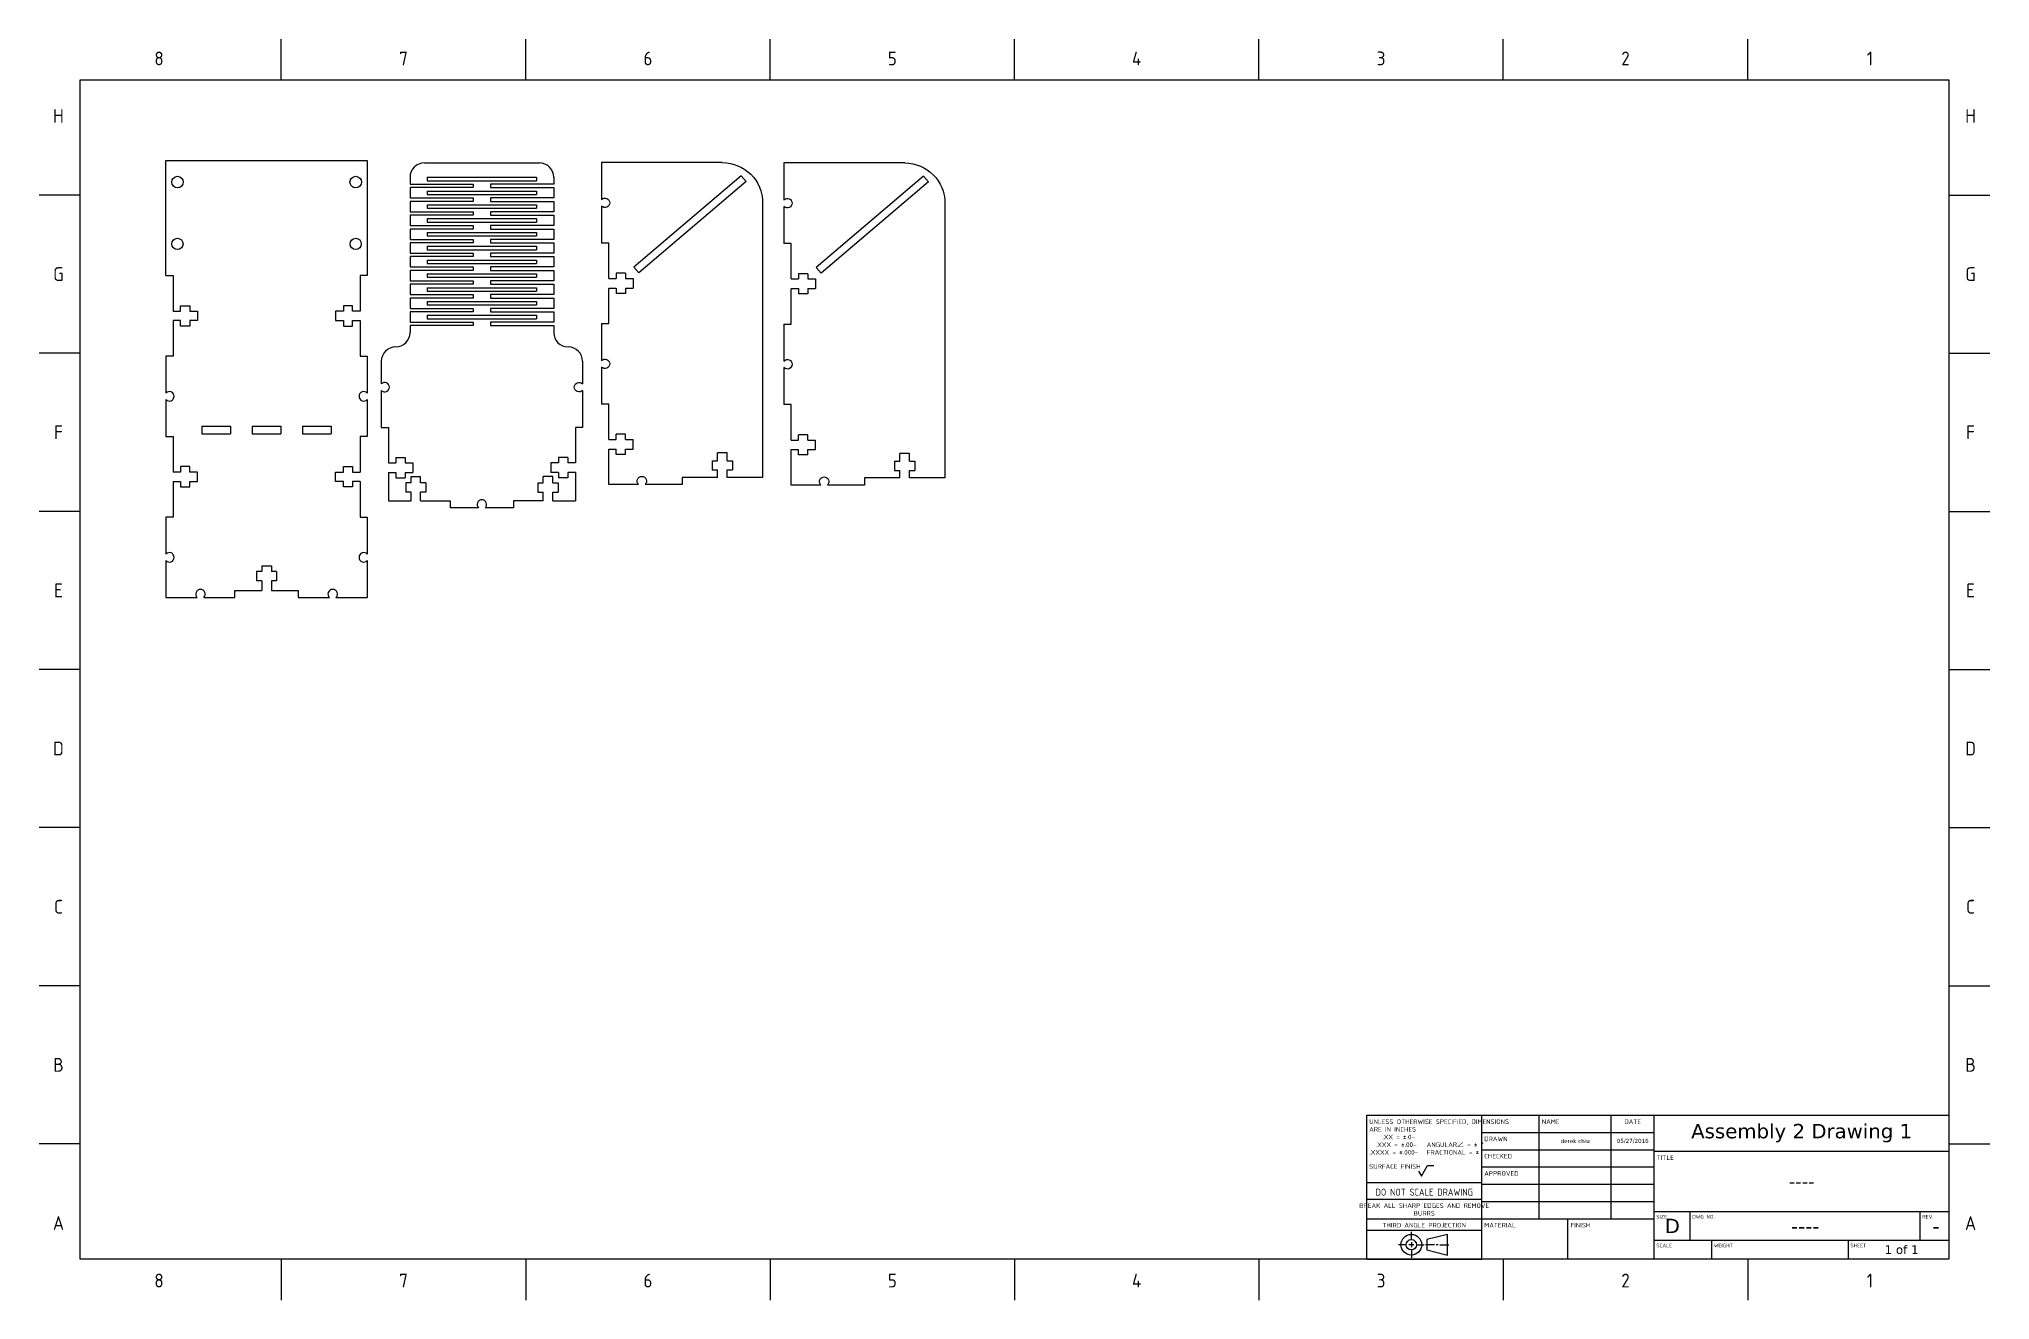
# Model space of a CAD drawing. Extents: x 0 to 33.9, y 0 to 22.
import ezdxf

# ---------------------------------------------------------------- set-up
doc = ezdxf.new("R2010")
doc.units = 0
doc.header["$LTSCALE"] = 0.5
doc.header["$MEASUREMENT"] = 0
for name, color, linetype in [('BORDER_FRAME', 7, 'CONTINUOUS'), ('BORDER_ZONES', 7, 'CONTINUOUS'), ('TITLE_BLOCK', 7, 'CONTINUOUS'), ('VISIBLE', 7, 'CONTINUOUS')]:
    doc.layers.add(name, color=color, linetype=linetype)
doc.styles.add('ONSHAPE-STANDARD', font='ISOCP.SHX')
doc.styles.add('ONSHAPE-STANDARD-FIELDS', font='DejaVuSansMono.ttf')

msp = doc.modelspace()

# ---------------------------------------------------------------- linework, layer by layer
at = {"layer": 'BORDER_FRAME', "color": 7}
for p, q in [((0.713, 0.75), (0.713, 21.25)), ((0.713, 21.25), (33.212, 21.25)), ((33.212, 21.25), (33.212, 0.75)), ((33.212, 0.75), (0.713, 0.75))]:
    msp.add_line(p, q, dxfattribs=at)
at = {"layer": 'BORDER_ZONES', "color": 7}
for p, q in [((4.213, 21.25), (4.213, 21.962)), ((8.463, 21.25), (8.463, 21.962)), ((12.713, 21.25), (12.713, 21.962)), ((16.962, 21.25), (16.962, 21.962)), ((21.212, 21.25), (21.212, 21.962)), ((25.462, 21.25), (25.462, 21.962)), ((29.712, 21.25), (29.712, 21.962)), ((0.713, 19.25), (0, 19.25)), ((33.212, 19.25), (33.925, 19.25)), ((0.713, 16.5), (0, 16.5)), ((33.212, 16.5), (33.925, 16.5)), ((0.713, 13.75), (0, 13.75)), ((33.212, 13.75), (33.925, 13.75)), ((0.713, 11), (0, 11)), ((33.212, 11), (33.925, 11)), ((0.713, 8.25), (0, 8.25)), ((33.212, 8.25), (33.925, 8.25)), ((0.713, 5.5), (0, 5.5)), ((33.212, 5.5), (33.925, 5.5)), ((0.713, 2.75), (0, 2.75)), ((33.212, 2.75), (33.925, 2.75)), ((4.213, 0.75), (4.213, 0.037)), ((8.463, 0.75), (8.463, 0.037)), ((12.713, 0.75), (12.713, 0.037)), ((16.962, 0.75), (16.962, 0.037)), ((21.212, 0.75), (21.212, 0.037)), ((25.462, 0.75), (25.462, 0.037)), ((29.712, 0.75), (29.712, 0.037))]:
    msp.add_line(p, q, dxfattribs=at)
at = {"layer": 'TITLE_BLOCK', "color": 7}
for p, q in [((23.087, 0.75), (23.087, 3.25)), ((23.087, 3.25), (25.087, 3.25)), ((25.087, 0.75), (25.087, 3.25)), ((25.087, 3.25), (28.087, 3.25)), ((26.087, 1.45), (26.087, 3.25)), ((27.337, 1.45), (27.337, 3.25)), ((28.087, 0.75), (28.087, 3.25)), ((28.087, 3.25), (33.212, 3.25)), ((25.087, 2.95), (28.087, 2.95)), ((24.038, 2.193), (24.142, 2.375)), ((24.142, 2.375), (24.253, 2.375)), ((25.087, 2.65), (28.087, 2.65)), ((28.087, 2.625), (33.212, 2.625)), ((23.087, 2.08), (25.087, 2.08)), ((23.988, 2.28), (24.038, 2.193)), ((25.087, 2.35), (28.087, 2.35)), ((25.087, 2.05), (28.087, 2.05)), ((23.087, 1.79), (25.087, 1.79)), ((25.087, 1.75), (28.087, 1.75)), ((23.087, 1.45), (25.087, 1.45)), ((25.087, 1.45), (28.087, 1.45)), ((26.587, 0.75), (26.587, 1.45)), ((28.087, 1.575), (33.212, 1.575)), ((28.712, 1.075), (28.712, 1.575)), ((32.712, 1.075), (32.712, 1.575)), ((23.087, 1.25), (25.087, 1.25)), ((23.863, 1.088), (23.863, 1.223)), ((23.863, 1.043), (23.863, 0.953)), ((24.492, 1.178), (24.133, 1.088)), ((24.133, 1.088), (24.133, 0.908)), ((24.492, 0.818), (24.492, 1.178)), ((28.087, 1.075), (33.212, 1.075)), ((29.087, 0.75), (29.087, 1.075)), ((31.462, 0.75), (31.462, 1.075)), ((23.087, 0.75), (25.087, 0.75)), ((23.773, 0.998), (23.637, 0.998)), ((23.907, 0.998), (23.817, 0.998)), ((23.863, 0.908), (23.863, 0.773)), ((23.953, 0.998), (24.087, 0.998)), ((24.267, 0.998), (24.11, 0.998)), ((24.133, 0.908), (24.492, 0.818)), ((24.331, 0.998), (24.294, 0.998)), ((24.358, 0.998), (24.515, 0.998))]:
    msp.add_line(p, q, dxfattribs=at)
for radius in [0.18, 0.09]:
    msp.add_circle((23.863, 0.998), radius, dxfattribs=at)
at = {"layer": 'VISIBLE'}
for p, q in [((2.207, 17.85), (2.207, 19.85)), ((2.207, 19.85), (5.707, 19.85)), ((5.707, 19.85), (5.707, 17.85)), ((6.701, 19.809), (8.701, 19.809)), ((9.782, 19.815), (9.782, 19.172)), ((11.882, 19.815), (9.782, 19.815)), ((12.953, 19.807), (12.953, 19.164)), ((15.053, 19.807), (12.953, 19.807)), ((6.451, 19.559), (6.451, 19.439)), ((6.451, 19.439), (7.551, 19.439)), ((6.451, 19.379), (6.451, 19.199)), ((7.551, 19.379), (6.451, 19.379)), ((6.751, 19.559), (8.651, 19.559)), ((6.751, 19.559), (6.751, 19.499)), ((6.751, 19.499), (8.651, 19.499)), ((7.551, 19.439), (7.551, 19.379)), ((8.951, 19.439), (7.851, 19.439)), ((7.851, 19.439), (7.851, 19.379)), ((7.851, 19.379), (8.951, 19.379)), ((8.651, 19.559), (8.651, 19.499)), ((8.951, 19.559), (8.951, 19.439)), ((8.951, 19.379), (8.951, 19.199)), ((12.211, 19.585), (10.344, 17.997)), ((12.295, 19.486), (10.428, 17.898)), ((12.295, 19.486), (12.211, 19.585)), ((15.382, 19.577), (13.515, 17.989)), ((15.466, 19.478), (13.599, 17.89)), ((15.466, 19.478), (15.382, 19.577)), ((6.451, 19.199), (7.551, 19.199)), ((6.451, 19.139), (6.451, 18.959)), ((7.551, 19.139), (6.451, 19.139)), ((6.751, 19.319), (8.651, 19.319)), ((6.751, 19.319), (6.751, 19.259)), ((6.751, 19.259), (8.651, 19.259)), ((6.751, 19.079), (8.651, 19.079)), ((6.751, 19.079), (6.751, 19.019)), ((6.751, 19.019), (8.651, 19.019)), ((7.551, 19.199), (7.551, 19.139)), ((8.951, 19.199), (7.851, 19.199)), ((7.851, 19.199), (7.851, 19.139)), ((7.851, 19.139), (8.951, 19.139)), ((8.651, 19.319), (8.651, 19.259)), ((8.651, 19.079), (8.651, 19.019)), ((8.951, 19.139), (8.951, 18.959)), ((9.782, 19.059), (9.782, 18.415)), ((12.582, 19.115), (12.582, 14.34)), ((12.953, 19.05), (12.953, 18.407)), ((15.753, 19.107), (15.753, 14.332)), ((6.451, 18.959), (7.551, 18.959)), ((6.451, 18.899), (6.451, 18.719)), ((7.551, 18.899), (6.451, 18.899)), ((6.451, 18.719), (7.551, 18.719)), ((6.451, 18.659), (6.451, 18.479)), ((7.551, 18.659), (6.451, 18.659)), ((6.751, 18.839), (8.651, 18.839)), ((6.751, 18.839), (6.751, 18.779)), ((6.751, 18.779), (8.651, 18.779)), ((7.551, 18.959), (7.551, 18.899)), ((7.551, 18.719), (7.551, 18.659)), ((8.951, 18.959), (7.851, 18.959)), ((7.851, 18.959), (7.851, 18.899)), ((7.851, 18.899), (8.951, 18.899)), ((8.951, 18.719), (7.851, 18.719)), ((7.851, 18.719), (7.851, 18.659)), ((7.851, 18.659), (8.951, 18.659)), ((8.651, 18.839), (8.651, 18.779)), ((8.951, 18.899), (8.951, 18.719)), ((8.951, 18.659), (8.951, 18.479)), ((6.451, 18.479), (7.551, 18.479)), ((6.451, 18.419), (6.451, 18.239)), ((7.551, 18.419), (6.451, 18.419)), ((6.751, 18.599), (8.651, 18.599)), ((6.751, 18.599), (6.751, 18.539)), ((6.751, 18.539), (8.651, 18.539)), ((6.751, 18.359), (8.651, 18.359)), ((6.751, 18.359), (6.751, 18.299)), ((7.551, 18.479), (7.551, 18.419)), ((8.951, 18.479), (7.851, 18.479)), ((7.851, 18.479), (7.851, 18.419)), ((7.851, 18.419), (8.951, 18.419)), ((8.651, 18.599), (8.651, 18.539)), ((8.651, 18.359), (8.651, 18.299)), ((8.951, 18.419), (8.951, 18.239)), ((9.907, 18.415), (9.782, 18.415)), ((9.907, 17.798), (9.907, 18.415)), ((13.078, 18.407), (12.953, 18.407)), ((13.078, 17.79), (13.078, 18.407)), ((6.451, 18.239), (7.551, 18.239)), ((6.451, 18.179), (6.451, 17.999)), ((7.551, 18.179), (6.451, 18.179)), ((6.451, 17.999), (7.551, 17.999)), ((6.751, 18.299), (8.651, 18.299)), ((6.751, 18.119), (8.651, 18.119)), ((6.751, 18.119), (6.751, 18.059)), ((6.751, 18.059), (8.651, 18.059)), ((7.551, 18.239), (7.551, 18.179)), ((7.551, 17.999), (7.551, 17.939)), ((8.951, 18.239), (7.851, 18.239)), ((7.851, 18.239), (7.851, 18.179)), ((7.851, 18.179), (8.951, 18.179)), ((8.951, 17.999), (7.851, 17.999)), ((7.851, 17.999), (7.851, 17.939)), ((8.651, 18.119), (8.651, 18.059)), ((8.951, 18.179), (8.951, 17.999)), ((10.428, 17.898), (10.344, 17.997)), ((13.599, 17.89), (13.515, 17.989)), ((2.207, 17.85), (2.332, 17.85)), ((2.332, 17.85), (2.332, 17.232)), ((5.707, 17.85), (5.582, 17.85)), ((5.582, 17.85), (5.582, 17.232)), ((6.451, 17.939), (6.451, 17.759)), ((7.551, 17.939), (6.451, 17.939)), ((6.451, 17.759), (7.551, 17.759)), ((6.451, 17.699), (6.451, 17.519)), ((7.551, 17.699), (6.451, 17.699)), ((6.751, 17.879), (8.651, 17.879)), ((6.751, 17.879), (6.751, 17.819)), ((6.751, 17.819), (8.651, 17.819)), ((7.551, 17.759), (7.551, 17.699)), ((7.851, 17.939), (8.951, 17.939)), ((8.951, 17.759), (7.851, 17.759)), ((7.851, 17.759), (7.851, 17.699)), ((7.851, 17.699), (8.951, 17.699)), ((8.651, 17.879), (8.651, 17.819)), ((8.951, 17.939), (8.951, 17.759)), ((8.951, 17.699), (8.951, 17.519)), ((9.907, 17.798), (10.037, 17.798)), ((10.197, 17.89), (10.037, 17.89)), ((10.037, 17.89), (10.037, 17.798)), ((10.197, 17.89), (10.197, 17.798)), ((10.197, 17.798), (10.332, 17.798)), ((10.332, 17.798), (10.332, 17.633)), ((13.078, 17.79), (13.208, 17.79)), ((13.368, 17.882), (13.208, 17.882)), ((13.208, 17.882), (13.208, 17.79)), ((13.368, 17.882), (13.368, 17.79)), ((13.368, 17.79), (13.503, 17.79)), ((13.503, 17.79), (13.503, 17.625)), ((2.462, 17.322), (2.622, 17.322)), ((2.462, 17.232), (2.462, 17.322)), ((2.622, 17.322), (2.622, 17.232)), ((5.452, 17.322), (5.292, 17.322)), ((5.292, 17.322), (5.292, 17.232)), ((5.452, 17.232), (5.452, 17.322)), ((6.451, 17.519), (7.551, 17.519)), ((6.451, 17.459), (6.451, 17.279)), ((7.551, 17.459), (6.451, 17.459)), ((6.751, 17.639), (8.651, 17.639)), ((6.751, 17.639), (6.751, 17.579)), ((6.751, 17.579), (8.651, 17.579)), ((6.751, 17.399), (8.651, 17.399)), ((6.751, 17.399), (6.751, 17.339)), ((6.751, 17.339), (8.651, 17.339)), ((7.551, 17.519), (7.551, 17.459)), ((7.851, 17.519), (7.851, 17.459)), ((8.951, 17.519), (7.851, 17.519)), ((7.851, 17.459), (8.951, 17.459)), ((8.651, 17.639), (8.651, 17.579)), ((8.651, 17.399), (8.651, 17.339)), ((8.951, 17.459), (8.951, 17.279)), ((9.916, 17.633), (9.907, 17.626)), ((9.907, 17.015), (9.907, 17.626)), ((9.916, 17.633), (10.037, 17.633)), ((10.037, 17.633), (10.037, 17.54)), ((10.197, 17.54), (10.037, 17.54)), ((10.197, 17.633), (10.197, 17.54)), ((10.197, 17.633), (10.332, 17.633)), ((13.086, 17.625), (13.078, 17.617)), ((13.078, 17.007), (13.078, 17.617)), ((13.086, 17.625), (13.208, 17.625)), ((13.208, 17.625), (13.208, 17.532)), ((13.368, 17.532), (13.208, 17.532)), ((13.368, 17.625), (13.368, 17.532)), ((13.368, 17.625), (13.503, 17.625)), ((2.332, 17.232), (2.462, 17.232)), ((2.332, 17.067), (2.332, 16.45)), ((2.462, 17.067), (2.332, 17.067)), ((2.462, 16.972), (2.462, 17.067)), ((2.622, 16.972), (2.462, 16.972)), ((2.622, 17.232), (2.757, 17.232)), ((2.622, 17.067), (2.622, 16.972)), ((2.757, 17.067), (2.622, 17.067)), ((2.757, 17.232), (2.757, 17.067)), ((5.292, 17.232), (5.157, 17.232)), ((5.157, 17.232), (5.157, 17.067)), ((5.157, 17.067), (5.292, 17.067)), ((5.292, 17.067), (5.292, 16.972)), ((5.292, 16.972), (5.452, 16.972)), ((5.582, 17.232), (5.452, 17.232)), ((5.452, 16.972), (5.452, 17.067)), ((5.452, 17.067), (5.582, 17.067)), ((5.582, 17.067), (5.582, 16.45)), ((6.451, 17.279), (7.551, 17.279)), ((6.451, 17.219), (6.451, 17.039)), ((7.551, 17.219), (6.451, 17.219)), ((6.451, 17.039), (7.551, 17.039)), ((6.451, 16.979), (6.451, 16.859)), ((7.551, 16.979), (6.451, 16.979)), ((6.751, 17.159), (8.651, 17.159)), ((6.751, 17.159), (6.751, 17.099)), ((6.751, 17.099), (8.651, 17.099)), ((7.551, 17.279), (7.551, 17.219)), ((7.551, 17.039), (7.551, 16.979)), ((8.951, 17.279), (7.851, 17.279)), ((7.851, 17.279), (7.851, 17.219)), ((7.851, 17.219), (8.951, 17.219)), ((8.951, 17.039), (7.851, 17.039)), ((7.851, 17.039), (7.851, 16.979)), ((7.851, 16.979), (8.951, 16.979)), ((8.651, 17.159), (8.651, 17.099)), ((8.951, 17.219), (8.951, 17.039)), ((8.951, 16.979), (8.951, 16.859)), ((9.782, 17.015), (9.782, 16.372)), ((9.782, 17.015), (9.907, 17.015)), ((12.953, 17.007), (12.953, 16.364)), ((12.953, 17.007), (13.078, 17.007)), ((2.207, 16.45), (2.207, 15.806)), ((2.332, 16.45), (2.207, 16.45)), ((5.582, 16.45), (5.707, 16.45)), ((5.707, 16.45), (5.707, 15.806)), ((5.951, 16.359), (5.951, 15.966)), ((9.451, 16.359), (9.451, 15.966)), ((9.782, 16.259), (9.782, 15.615)), ((12.953, 16.25), (12.953, 15.607)), ((2.207, 15.693), (2.207, 15.05)), ((5.707, 15.693), (5.707, 15.05)), ((5.951, 15.852), (5.951, 15.209)), ((9.451, 15.852), (9.451, 15.209)), ((9.907, 15.615), (9.782, 15.615)), ((9.907, 14.998), (9.907, 15.615)), ((13.078, 15.607), (12.953, 15.607)), ((13.078, 14.99), (13.078, 15.607)), ((2.207, 15.05), (2.332, 15.05)), ((2.332, 15.05), (2.332, 14.432)), ((2.832, 15.23), (3.332, 15.23)), ((2.832, 15.23), (2.832, 15.1)), ((2.832, 15.1), (3.332, 15.1)), ((3.332, 15.23), (3.332, 15.1)), ((3.707, 15.23), (3.707, 15.1)), ((3.707, 15.23), (4.207, 15.23)), ((3.707, 15.1), (4.207, 15.1)), ((4.207, 15.23), (4.207, 15.1)), ((4.582, 15.23), (5.082, 15.23)), ((4.582, 15.23), (4.582, 15.1)), ((4.582, 15.1), (5.082, 15.1)), ((5.082, 15.23), (5.082, 15.1)), ((5.707, 15.05), (5.582, 15.05)), ((5.582, 15.05), (5.582, 14.432)), ((5.951, 15.209), (6.076, 15.209)), ((6.076, 15.209), (6.076, 14.591)), ((9.451, 15.209), (9.326, 15.209)), ((9.326, 15.209), (9.326, 14.591)), ((9.907, 14.998), (10.037, 14.998)), ((10.197, 15.09), (10.037, 15.09)), ((10.037, 14.998), (10.037, 15.09)), ((10.197, 14.998), (10.197, 15.09)), ((10.197, 14.998), (10.332, 14.998)), ((10.332, 14.833), (10.332, 14.998)), ((13.078, 14.99), (13.208, 14.99)), ((13.368, 15.082), (13.208, 15.082)), ((13.208, 14.99), (13.208, 15.082)), ((13.368, 14.99), (13.368, 15.082)), ((13.368, 14.99), (13.503, 14.99)), ((13.503, 14.825), (13.503, 14.99)), ((6.076, 14.591), (6.206, 14.591)), ((6.206, 14.684), (6.366, 14.684)), ((6.206, 14.684), (6.206, 14.591)), ((6.366, 14.684), (6.366, 14.591)), ((6.366, 14.591), (6.501, 14.591)), ((6.501, 14.591), (6.501, 14.426)), ((9.036, 14.591), (8.901, 14.591)), ((8.901, 14.591), (8.901, 14.426)), ((9.196, 14.684), (9.036, 14.684)), ((9.036, 14.684), (9.036, 14.591)), ((9.196, 14.684), (9.196, 14.591)), ((9.326, 14.591), (9.196, 14.591)), ((9.907, 14.215), (9.907, 14.833)), ((9.907, 14.833), (10.037, 14.833)), ((10.037, 14.74), (10.037, 14.833)), ((10.197, 14.74), (10.037, 14.74)), ((10.197, 14.74), (10.197, 14.833)), ((10.197, 14.833), (10.332, 14.833)), ((11.707, 14.63), (11.8, 14.63)), ((11.707, 14.63), (11.707, 14.47)), ((11.965, 14.765), (11.8, 14.765)), ((11.8, 14.63), (11.8, 14.765)), ((11.965, 14.63), (11.965, 14.765)), ((11.965, 14.63), (12.057, 14.63)), ((12.057, 14.63), (12.057, 14.47)), ((13.078, 14.207), (13.078, 14.825)), ((13.078, 14.825), (13.208, 14.825)), ((13.208, 14.732), (13.208, 14.825)), ((13.368, 14.732), (13.208, 14.732)), ((13.368, 14.732), (13.368, 14.825)), ((13.368, 14.825), (13.503, 14.825)), ((14.878, 14.622), (14.97, 14.622)), ((14.878, 14.622), (14.878, 14.462)), ((15.135, 14.757), (14.97, 14.757)), ((14.97, 14.622), (14.97, 14.757)), ((15.135, 14.622), (15.135, 14.757)), ((15.135, 14.622), (15.228, 14.622)), ((15.228, 14.622), (15.228, 14.462)), ((2.462, 14.432), (2.332, 14.432)), ((2.332, 14.267), (2.332, 13.65)), ((2.332, 14.267), (2.462, 14.267)), ((2.622, 14.527), (2.462, 14.527)), ((2.462, 14.527), (2.462, 14.432)), ((2.462, 14.267), (2.462, 14.177)), ((2.622, 14.432), (2.622, 14.527)), ((2.757, 14.432), (2.622, 14.432)), ((2.622, 14.177), (2.622, 14.267)), ((2.622, 14.267), (2.757, 14.267)), ((2.757, 14.267), (2.757, 14.432)), ((5.157, 14.432), (5.292, 14.432)), ((5.157, 14.267), (5.157, 14.432)), ((5.292, 14.267), (5.157, 14.267)), ((5.292, 14.527), (5.452, 14.527)), ((5.292, 14.432), (5.292, 14.527)), ((5.292, 14.177), (5.292, 14.267)), ((5.452, 14.527), (5.452, 14.432)), ((5.452, 14.432), (5.582, 14.432)), ((5.452, 14.267), (5.452, 14.177)), ((5.582, 14.267), (5.452, 14.267)), ((5.582, 14.267), (5.582, 13.65)), ((6.076, 14.426), (6.076, 13.933)), ((6.076, 14.426), (6.206, 14.426)), ((6.206, 14.426), (6.206, 14.334)), ((6.206, 14.334), (6.366, 14.334)), ((6.366, 14.426), (6.366, 14.334)), ((6.366, 14.426), (6.501, 14.426)), ((6.469, 14.358), (6.634, 14.358)), ((6.469, 14.246), (6.469, 14.358)), ((6.634, 14.246), (6.634, 14.358)), ((8.934, 14.358), (8.769, 14.358)), ((8.769, 14.246), (8.769, 14.358)), ((9.036, 14.426), (8.901, 14.426)), ((8.934, 14.246), (8.934, 14.358)), ((9.036, 14.426), (9.036, 14.334)), ((9.196, 14.334), (9.036, 14.334)), ((9.196, 14.426), (9.196, 14.334)), ((9.326, 14.426), (9.196, 14.426)), ((9.326, 14.426), (9.326, 13.933)), ((11.8, 14.34), (11.182, 14.34)), ((11.182, 14.34), (11.182, 14.215)), ((11.707, 14.47), (11.8, 14.47)), ((11.8, 14.34), (11.8, 14.47)), ((11.965, 14.34), (11.965, 14.47)), ((11.965, 14.47), (12.057, 14.47)), ((12.582, 14.34), (11.965, 14.34)), ((14.97, 14.332), (14.353, 14.332)), ((14.353, 14.332), (14.353, 14.207)), ((14.878, 14.462), (14.97, 14.462)), ((14.97, 14.332), (14.97, 14.462)), ((15.135, 14.332), (15.135, 14.462)), ((15.135, 14.462), (15.228, 14.462)), ((15.753, 14.332), (15.135, 14.332)), ((2.462, 14.177), (2.622, 14.177)), ((5.452, 14.177), (5.292, 14.177)), ((6.076, 13.933), (6.469, 13.933)), ((6.469, 14.246), (6.376, 14.246)), ((6.376, 14.246), (6.376, 14.086)), ((6.469, 14.086), (6.376, 14.086)), ((6.469, 13.933), (6.469, 14.086)), ((6.726, 14.246), (6.634, 14.246)), ((6.634, 13.933), (6.634, 14.086)), ((6.726, 14.086), (6.634, 14.086)), ((6.634, 13.933), (7.151, 13.933)), ((6.726, 14.246), (6.726, 14.086)), ((7.151, 13.933), (7.151, 13.809)), ((8.769, 13.933), (8.251, 13.933)), ((8.251, 13.933), (8.251, 13.809)), ((8.676, 14.246), (8.769, 14.246)), ((8.676, 14.246), (8.676, 14.086)), ((8.676, 14.086), (8.769, 14.086)), ((8.769, 13.933), (8.769, 14.086)), ((8.934, 14.246), (9.026, 14.246)), ((8.934, 13.933), (8.934, 14.086)), ((8.934, 14.086), (9.026, 14.086)), ((8.934, 13.933), (9.326, 13.933)), ((9.026, 14.246), (9.026, 14.086)), ((10.425, 14.215), (9.907, 14.215)), ((11.182, 14.215), (10.539, 14.215)), ((13.596, 14.207), (13.078, 14.207)), ((14.353, 14.207), (13.709, 14.207)), ((2.207, 13.65), (2.207, 13.006)), ((2.332, 13.65), (2.207, 13.65)), ((5.582, 13.65), (5.707, 13.65)), ((5.707, 13.65), (5.707, 13.006)), ((7.644, 13.809), (7.151, 13.809)), ((8.251, 13.809), (7.758, 13.809)), ((2.207, 12.893), (2.207, 12.25)), ((5.707, 12.893), (5.707, 12.25)), ((3.875, 12.703), (3.782, 12.703)), ((3.782, 12.703), (3.782, 12.543)), ((3.875, 12.8), (4.04, 12.8)), ((3.875, 12.8), (3.875, 12.703)), ((4.04, 12.8), (4.04, 12.703)), ((4.132, 12.703), (4.04, 12.703)), ((4.132, 12.703), (4.132, 12.543)), ((2.207, 12.25), (2.751, 12.25)), ((2.864, 12.25), (3.407, 12.25)), ((3.407, 12.375), (3.875, 12.375)), ((3.407, 12.25), (3.407, 12.375)), ((3.875, 12.543), (3.782, 12.543)), ((3.875, 12.543), (3.875, 12.375)), ((4.04, 12.543), (4.04, 12.375)), ((4.132, 12.543), (4.04, 12.543)), ((4.04, 12.375), (4.507, 12.375)), ((4.507, 12.375), (4.507, 12.25)), ((4.507, 12.25), (5.051, 12.25)), ((5.164, 12.25), (5.707, 12.25))]:
    msp.add_line(p, q, dxfattribs=at)
for centre, radius in [((2.407, 19.475), 0.1), ((5.507, 19.475), 0.1), ((2.407, 18.4), 0.0975), ((5.507, 18.4), 0.0975)]:
    msp.add_circle(centre, radius, dxfattribs=at)
for centre, radius, start, end in [((6.701, 19.559), 0.25, 90, 180), ((8.701, 19.559), 0.25, 0, 90), ((6.201, 16.859), 0.25, 270, 0), ((9.201, 16.859), 0.25, 180, 270), ((6.201, 16.359), 0.25, 90, 180), ((9.201, 16.359), 0.25, 0, 90), ((6.011, 15.909), 0.0825, 223.3418, 136.6582), ((2.267, 15.75), 0.0825, 223.3418, 136.6582), ((5.647, 15.75), 0.0825, 43.3418, 316.6582), ((7.701, 13.869), 0.0825, 313.3418, 226.6582), ((2.267, 12.95), 0.0825, 223.3418, 136.6582), ((5.647, 12.95), 0.0825, 43.3418, 316.6582), ((2.807, 12.31), 0.0825, 313.3418, 226.6582), ((5.107, 12.31), 0.0825, 313.3418, 226.6582)]:
    msp.add_arc(centre, radius, start, end, dxfattribs=at)
at = {"layer": 'VISIBLE', "extrusion": (0, 0, -1)}
for centre, radius, start, end in [((-11.882, 19.115), 0.7, 90, 180), ((-15.053, 19.107), 0.7, 90, 180), ((-9.842, 19.115), 0.0825, 43.3418, 316.6582), ((-13.013, 19.107), 0.0825, 43.3418, 316.6582), ((-9.842, 16.315), 0.0825, 43.3418, 316.6582), ((-13.013, 16.307), 0.0825, 43.3418, 316.6582), ((-9.391, 15.909), 0.0825, 223.3418, 136.6582), ((-10.482, 14.275), 0.0825, 313.3418, 226.6582), ((-13.653, 14.267), 0.0825, 313.3418, 226.6582)]:
    msp.add_arc(centre, radius, start, end, dxfattribs=at)

# ---------------------------------------------------------------- texts
at = {"layer": 'BORDER_ZONES', "color": 7, "char_height": 0.24, "attachment_point": 5, "style": 'ONSHAPE-STANDARD'}
for s, insert in [('8', (2.087, 21.625)), ('7', (6.338, 21.625)), ('6', (10.588, 21.625)), ('5', (14.838, 21.625)), ('4', (19.087, 21.625)), ('3', (23.337, 21.625)), ('2', (27.587, 21.625)), ('1', (31.837, 21.625)), ('H', (0.338, 20.625)), ('H', (33.587, 20.625)), ('G', (0.338, 17.875)), ('G', (33.587, 17.875)), ('F', (0.338, 15.125)), ('F', (33.587, 15.125)), ('E', (0.338, 12.375)), ('E', (33.587, 12.375)), ('D', (0.338, 9.625)), ('D', (33.587, 9.625)), ('C', (0.338, 6.875)), ('C', (33.587, 6.875)), ('B', (0.338, 4.125)), ('B', (33.587, 4.125)), ('A', (0.338, 1.375)), ('A', (33.587, 1.375)), ('8', (2.087, 0.375)), ('7', (6.338, 0.375)), ('6', (10.588, 0.375)), ('5', (14.838, 0.375)), ('4', (19.087, 0.375)), ('3', (23.337, 0.375)), ('2', (27.587, 0.375)), ('1', (31.837, 0.375))]:
    msp.add_mtext(s, dxfattribs=dict(at, insert=insert))
at = {"layer": 'TITLE_BLOCK', "color": 7}
for s, insert, char_height, width, attachment_point, style in [('UNLESS OTHERWISE SPECIFIED, DIMENSIONS ARE IN INCHES^J    .XX = ±.0-^J  .XXX = ±.00-^J.XXXX = ±.000-', (23.131, 3.178), 0.08, 2, 1, 'ONSHAPE-STANDARD'), ('NAME', (26.131, 3.178), 0.08, 1.25, 1, 'ONSHAPE-STANDARD'), ('DATE', (27.712, 3.178), 0.08, 0.75, 2, 'ONSHAPE-STANDARD'), ('Assembly 2 Drawing 1', (30.65, 2.938), 0.25, 5.125, 5, 'ONSHAPE-STANDARD-FIELDS'), ('^J^J^JANGULAR∠ = ± °^JFRACTIONAL = ±', (24.131, 3.178), 0.08, 1, 1, 'ONSHAPE-STANDARD'), ('DRAWN', (25.131, 2.878), 0.08, 1, 1, 'ONSHAPE-STANDARD'), ('derek chiu', (26.712, 2.8), 0.07, 1.25, 5, 'ONSHAPE-STANDARD-FIELDS'), ('05/27/2016', (27.712, 2.8), 0.07, 0.75, 5, 'ONSHAPE-STANDARD-FIELDS'), ('SURFACE FINISH', (23.131, 2.398), 0.08, 1, 1, 'ONSHAPE-STANDARD'), ('CHECKED', (25.131, 2.578), 0.08, 1, 1, 'ONSHAPE-STANDARD'), ('TITLE', (28.131, 2.553), 0.08, 0.625, 1, 'ONSHAPE-STANDARD'), ('APPROVED', (25.131, 2.278), 0.08, 1, 1, 'ONSHAPE-STANDARD'), ('----', (30.65, 2.1), 0.225, 5.125, 5, 'ONSHAPE-STANDARD-FIELDS'), ('BREAK ALL SHARP EDGES AND REMOVE BURRS', (24.087, 1.718), 0.08, 2, 2, 'ONSHAPE-STANDARD'), ('DO NOT SCALE DRAWING', (24.087, 1.972), 0.12, 2, 2, 'ONSHAPE-STANDARD'), ('THIRD ANGLE PROJECTION', (24.087, 1.378), 0.08, 2, 2, 'ONSHAPE-STANDARD'), ('MATERIAL', (25.131, 1.378), 0.08, 1.5, 1, 'ONSHAPE-STANDARD'), ('FINISH', (26.631, 1.378), 0.08, 1.5, 1, 'ONSHAPE-STANDARD'), ('SIZE', (28.123, 1.517), 0.064, 0.625, 1, 'ONSHAPE-STANDARD'), ('D', (28.4, 1.325), 0.25, 0.625, 5, 'ONSHAPE-STANDARD-FIELDS'), ('DWG NO.', (28.748, 1.517), 0.064, 4, 1, 'ONSHAPE-STANDARD'), ('REV.', (32.748, 1.517), 0.064, 0.5, 1, 'ONSHAPE-STANDARD'), ('----', (30.712, 1.325), 0.25, 4, 5, 'ONSHAPE-STANDARD-FIELDS'), ('-', (32.987, 1.325), 0.25, 0.45, 5, 'ONSHAPE-STANDARD-FIELDS'), ('SCALE', (28.123, 1.017), 0.064, 1, 1, 'ONSHAPE-STANDARD'), ('WEIGHT', (29.123, 1.017), 0.064, 2.375, 1, 'ONSHAPE-STANDARD'), ('SHEET', (31.498, 1.017), 0.064, 1.75, 1, 'ONSHAPE-STANDARD'), ('1 of 1', (32.388, 0.912), 0.15, 1.65, 5, 'ONSHAPE-STANDARD-FIELDS')]:
    msp.add_mtext(s, dxfattribs=dict(at, insert=insert, char_height=char_height, width=width, attachment_point=attachment_point, style=style))

doc.saveas('drawing.dxf')
